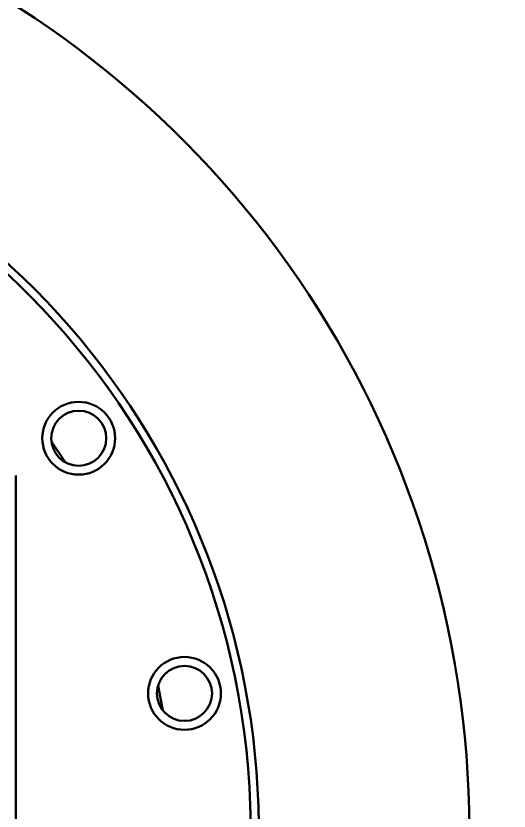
# Model space of a CAD drawing. Header units: millimetres. Extents: x 8 to 22425, y -1213 to 4973.
# Drawn here: x 2397.2 to 2458.1, y 3467.3 to 3565.6 of the extents above; entities that cross this region are included whole.
import ezdxf

# ---------------------------------------------------------------- set-up
doc = ezdxf.new("R2010")
doc.units = ezdxf.units.MM
doc.header["$PDSIZE"] = -1
doc.styles.get("Standard").update_dxf_attribs({"font": 'hyswlongfangsong.ttf'})
doc.dimstyles.new('ISO-25', dxfattribs={"dimscale": 25, "dimtxt": 3.5, "dimasz": 1.6, "dimexe": 1.25, "dimexo": 0.625, "dimtad": 1, "dimdec": 0, "dimzin": 9, "dimdsep": 46, "dimtxsty": 'Standard', "dimcen": 2.5, "dimadec": 0, "dimazin": 2, "dimtfac": 1, "dimtdec": 0, "dimtofl": 0, "dimtmove": 0, "dimatfit": 3, "dimfxl": 1, "dimarcsym": 0})

# ---------------------------------------------------------------- blocks, each defined once
blk = doc.blocks.new('*D106')
at = {"color": 0, "lineweight": -2, "transparency": 16777216}
for p, q in [((2347.866, 4204.777), (3099.953, 4204.777)), ((3068.703, 4164.777), (3068.703, 3504.777)), ((2347.866, 3464.777), (3099.953, 3464.777))]:
    blk.add_line(p, q, dxfattribs=at)
at = {"color": 0, "transparency": 16777216}
for points in [[(3062.036, 4164.777), (3075.369, 4164.777), (3068.703, 4204.777)], [(3062.036, 3504.777), (3075.369, 3504.777), (3068.703, 3464.777)]]:
    blk.add_solid(points, dxfattribs=at)
at = {"layer": 'Defpoints', "color": 0, "transparency": 16777216}
for p in [(2332.241, 4204.777), (2332.241, 3464.777), (3068.703, 3464.777)]:
    blk.add_point(p, dxfattribs=at)
at = {"color": 0, "transparency": 16777216, "insert": (3009.328, 3684.478), "char_height": 87.5, "attachment_point": 5, "rotation": 90}
blk.add_mtext('740', dxfattribs=at)

msp = doc.modelspace()

# ---------------------------------------------------------------- linework, layer by layer
at = {"color": 161, "lineweight": 30, "true_color": 0x67adff}
for p, q in [((2401.615, 3513.021), (2403.362, 3510.407)), ((2397.242, 3506.277), (2397.242, 3508.777)), ((2397.242, 3495.577), (2397.242, 3506.277)), ((2397.242, 3433.977), (2397.242, 3495.577))]:
    msp.add_line(p, q, dxfattribs=at)
at = {"color": 161, "lineweight": 30, "true_color": 0x67adff, "flags": 128}
msp.add_lwpolyline([(2414.797, 3482.801), (2415.404, 3479.749), (2415.41, 3479.717)], dxfattribs=at)
at = {"color": 161, "lineweight": 30, "true_color": 0x67adff}
for centre, radius in [((2404.995, 3513.389), 4.5), ((2404.995, 3513.389), 3.4), ((2418.06, 3481.847), 4.5), ((2418.06, 3481.847), 3.4)]:
    msp.add_circle(centre, radius, dxfattribs=at)
for radius, start, end in [(121, 236.90627, 79.56818), (94, 279.49105, 90), (95, 279.39024, 81.67934), (138, 258.31337, 4.16059), (130, 258.4412, 4.03275)]:
    msp.add_arc((2332.241, 3464.777), radius, start, end, dxfattribs=at)

# ---------------------------------------------------------------- dimensions: what is measured, and where the dimension line sits
dim = msp.add_linear_dim(base=(3068.703, 3464.777), p1=(2332.241, 4204.777), p2=(2332.241, 3464.777), angle=270, dimstyle='ISO-25')
dim.commit()
dim.dimension.update_dxf_attribs({"geometry": '*D106', "text_midpoint": (3068.703, 3684.478), "dimtype": 161})

doc.saveas('drawing.dxf')
